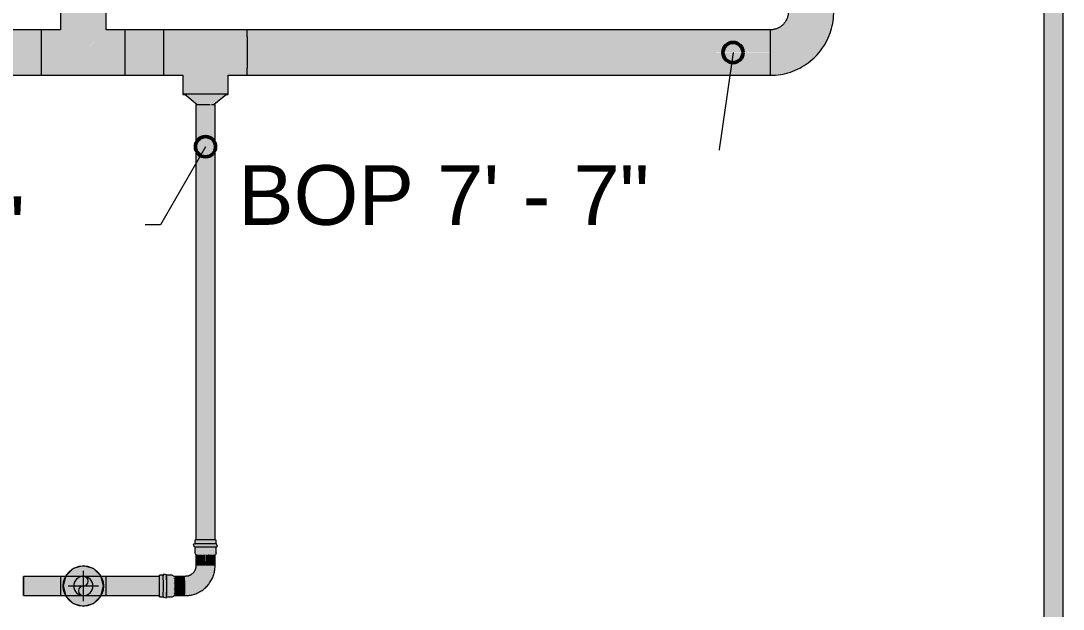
# Model space of a CAD drawing. Header units: inches. Extents: x -3385 to 41, y 7 to 1342.
# Drawn here: x -2278.2 to -2175, y 533.5 to 591.6 of the extents above; entities that cross this region are included whole.
import ezdxf

# ---------------------------------------------------------------- set-up
doc = ezdxf.new("R2010")
doc.units = ezdxf.units.IN
doc.header["$MEASUREMENT"] = 0
for name, color, linetype, lineweight in [('A-ANNO-NOTE', 131, 'Continuous', 9), ('G-ANNO-DIMS', 111, 'Continuous', 9), ('P-PIPE', 3, 'Continuous', 9), ('P-PIPE-CNTR', 3, 'Continuous', 9)]:
    doc.layers.add(name, color=color, linetype=linetype, lineweight=lineweight)
doc.styles.add('Arial', font='arial.ttf', dxfattribs={"height": 5.901198})

# ---------------------------------------------------------------- blocks, each defined once
blk = doc.blocks.new('Elbow - Welded - Generic - Standard-1105319-LOWER PARKING')
at = {"layer": 'P-PIPE'}
blk.add_hatch(color=256, dxfattribs=at).paths.add_polyline_path([(-2204.01, 586.24), (-2202.39, 586.46), (-2200.88, 587.08), (-2199.58, 588.08), (-2198.58, 589.38), (-2197.96, 590.89), (-2197.74, 592.51), (-2198.86, 592.51), (-2202.24, 592.51), (-2202.48, 591.63), (-2203.13, 590.98), (-2204.01, 590.74), (-2204, 589.62), (-2204.01, 586.28)], flags=0)
at = {"layer": 'P-PIPE', "flags": 128}
for points in [[(-2202.24, 592.51), (-2202.24, 592.44), (-2202.25, 592.37), (-2202.26, 592.3), (-2202.27, 592.23), (-2202.28, 592.16), (-2202.29, 592.09), (-2202.31, 592.02), (-2202.33, 591.95), (-2202.36, 591.89), (-2202.38, 591.82), (-2202.41, 591.76), (-2202.44, 591.69), (-2202.48, 591.63), (-2202.51, 591.57), (-2202.55, 591.51), (-2202.59, 591.45), (-2202.64, 591.4), (-2202.68, 591.34), (-2202.73, 591.29), (-2202.76, 591.26)], [(-2199.57, 588.09), (-2199.39, 588.27), (-2199.23, 588.46), (-2199.07, 588.65), (-2198.92, 588.86), (-2198.78, 589.06), (-2198.64, 589.27), (-2198.52, 589.49), (-2198.4, 589.71), (-2198.29, 589.94), (-2198.2, 590.17), (-2198.11, 590.4), (-2198.03, 590.64), (-2197.96, 590.88), (-2197.9, 591.13), (-2197.85, 591.37), (-2197.81, 591.62), (-2197.78, 591.87), (-2197.76, 592.12), (-2197.74, 592.37), (-2197.74, 592.51)], [(-2202.76, 591.26), (-2202.81, 591.21), (-2202.86, 591.17), (-2202.91, 591.12), (-2202.97, 591.08), (-2203.03, 591.04), (-2203.09, 591), (-2203.15, 590.97), (-2203.21, 590.93), (-2203.28, 590.9), (-2203.34, 590.87), (-2203.41, 590.85), (-2203.47, 590.83), (-2203.54, 590.81), (-2203.61, 590.79), (-2203.68, 590.77), (-2203.75, 590.76), (-2203.82, 590.75), (-2203.89, 590.75), (-2203.96, 590.74), (-2204.01, 590.74)], [(-2204.01, 586.24), (-2203.76, 586.25), (-2203.51, 586.26), (-2203.26, 586.29), (-2203.01, 586.32), (-2202.76, 586.37), (-2202.52, 586.42), (-2202.28, 586.49), (-2202.04, 586.56), (-2201.8, 586.64), (-2201.57, 586.74), (-2201.34, 586.84), (-2201.12, 586.95), (-2200.9, 587.07), (-2200.68, 587.2), (-2200.47, 587.34), (-2200.27, 587.48), (-2200.07, 587.64), (-2199.88, 587.8), (-2199.69, 587.97), (-2199.57, 588.09)]]:
    blk.add_lwpolyline(points, dxfattribs=at)
at = {"layer": 'P-PIPE'}
for centre, major_axis, ratio, start_param, end_param in [((-2199.99, 592.51), (-2.25, 0), 0.002095, 6.151238, 6.281102), ((-2199.99, 592.51), (2.25, 0), 0.002095, 2.618632, 2.87771), ((-2199.99, 592.51), (2.25, 0), 0.002095, 2.356534, 2.615911), ((-2199.99, 592.51), (2.25, 0), 0.002095, 2.09459, 2.354111), ((-2199.99, 592.51), (2.25, 0), 0.002095, 1.832695, 2.092312), ((-2199.99, 592.51), (2.25, 0), 0.002095, 1.57082, 1.830512), ((-2199.99, 592.51), (-2.25, 0), 0.002095, 4.450542, 4.710306), ((-2199.99, 592.51), (2.25, 0), 0.002095, 1.047073, 1.306914), ((-2199.99, 592.51), (2.25, 0), 0.002095, 0.785178, 1.045114), ((-2199.99, 592.51), (2.25, 0), 0.002095, 0.523233, 0.783315), ((-2199.99, 592.51), (2.25, 0), 0.002095, 0.261131, 0.521515), ((-2199.99, 592.51), (2.25, 0), 0.002095, 0, 0.259716), ((-2204.01, 588.49), (0, 2.25), 0.002083, 6.023481, 6.283185), ((-2204.01, 588.49), (0, 2.25), 0.002083, 5.761682, 6.022058), ((-2204.01, 588.49), (0, 2.25), 0.002083, 5.499882, 5.759954), ((-2204.01, 588.49), (0, 2.25), 0.002083, 5.238083, 5.498009), ((-2204.01, 588.49), (0, 2.25), 0.002083, 4.976284, 5.236113), ((-2204.01, 588.49), (0, 2.25), 0.002083, 4.714484, 4.974236), ((-2204.01, 588.49), (0, 2.25), 0.002083, 4.452685, 4.712365), ((-2204.01, 588.49), (0, 2.25), 0.002083, 4.190885, 4.450489), ((-2204.01, 588.49), (0, 2.25), 0.002083, 3.929086, 4.188594), ((-2204.01, 588.49), (0, 2.25), 0.002083, 3.667287, 3.926649), ((-2204.01, 588.49), (0, 2.25), 0.002083, 3.405487, 3.66455), ((-2204.01, 588.49), (0, 2.25), 0.002083, 3.143688, 3.273546)]:
    blk.add_ellipse(centre, major_axis=major_axis, ratio=ratio, start_param=start_param, end_param=end_param, dxfattribs=at)
blk = doc.blocks.new('Victaulic-VicPress316-Elbow 90-45deg Style P568_P571 - Standard-1106465-LOWER PARKING')
at = {"layer": 'P-PIPE'}
for points in [[(-2260.97, 539.59), (-2259.58, 539.59), (-2258.85, 539.59), (-2258.8, 539.63), (-2258.71, 539.73), (-2258.69, 539.75), (-2258.85, 539.92), (-2260.23, 539.92), (-2260.97, 539.92), (-2261.02, 539.88), (-2261.11, 539.78), (-2261.14, 539.75), (-2261.02, 539.64)], [(-2260.97, 539.03), (-2259.58, 539.04), (-2258.85, 539.03), (-2258.85, 539.59), (-2260.23, 539.59), (-2260.97, 539.59), (-2260.97, 539.03)], [(-2258.77, 539.84), (-2258.8, 539.88), (-2258.85, 539.92), (-2258.78, 539.85)], [(-2258.96, 538.81), (-2258.94, 538.85), (-2258.92, 538.86), (-2258.88, 538.91), (-2258.85, 539.03), (-2260.23, 539.04), (-2260.97, 539.03), (-2260.89, 538.85), (-2260.86, 538.82), (-2260.83, 538.85), (-2260.66, 538.82), (-2260.56, 538.84), (-2260.25, 538.82), (-2260.19, 538.82), (-2260.07, 538.83), (-2259.84, 538.84), (-2259.53, 538.83), (-2259.42, 538.85), (-2259.13, 538.82), (-2259.02, 538.84), (-2258.96, 538.82)], [(-2260.86, 537.76), (-2260.52, 537.76), (-2259.91, 537.76), (-2259.92, 538.84), (-2260.25, 538.82), (-2260.39, 538.85), (-2260.5, 538.84), (-2260.58, 538.84), (-2260.68, 538.82), (-2260.83, 538.85), (-2260.86, 538.81), (-2260.86, 537.76)], [(-2258.96, 537.76), (-2258.97, 538.82), (-2259.02, 538.84), (-2259.19, 538.82), (-2259.24, 538.84), (-2259.53, 538.83), (-2259.63, 538.82), (-2259.76, 538.83), (-2259.91, 538.84), (-2259.91, 537.76), (-2258.96, 537.76)], [(-2261.92, 535.75), (-2261.15, 535.9), (-2260.5, 536.34), (-2260.06, 536.99), (-2259.91, 537.76), (-2260.86, 537.76), (-2261, 537.23), (-2261.4, 536.83), (-2261.93, 536.68), (-2261.92, 535.9)], [(-2261.93, 534.79), (-2261.66, 534.85), (-2261.2, 534.91), (-2260.76, 535.04), (-2260.44, 535.23), (-2259.91, 535.61), (-2259.82, 535.68), (-2259.54, 536.1), (-2259.36, 536.34), (-2259.18, 536.65), (-2259.08, 537.03), (-2258.98, 537.76), (-2259.91, 537.76), (-2260.06, 536.99), (-2260.5, 536.34), (-2261.15, 535.9), (-2261.92, 535.75), (-2261.93, 534.81)], [(-2263.92, 534.52), (-2263.76, 534.68), (-2263.75, 536.08), (-2263.76, 536.8), (-2263.79, 536.86), (-2263.9, 536.94), (-2263.92, 536.97), (-2264.09, 536.8), (-2264.08, 535.42), (-2264.08, 534.68), (-2264.05, 534.63), (-2263.95, 534.54)], [(-2263.2, 534.68), (-2263.2, 536.08), (-2263.2, 536.8), (-2263.76, 536.8), (-2263.75, 535.42), (-2263.75, 534.68)], [(-2263.2, 534.68), (-2263.03, 534.75), (-2262.98, 534.79), (-2263.02, 534.83), (-2262.98, 535), (-2263, 535.1), (-2262.99, 535.41), (-2262.98, 535.47), (-2262.99, 535.58), (-2263, 535.82), (-2262.99, 536.12), (-2263.01, 536.23), (-2262.98, 536.52), (-2263.01, 536.64), (-2263.01, 536.71), (-2263.03, 536.73), (-2263.08, 536.77), (-2263.2, 536.8), (-2263.2, 535.42), (-2263.2, 534.71)], [(-2263, 535.75), (-2261.92, 535.75), (-2261.93, 536.69), (-2262.99, 536.68), (-2263.01, 536.63), (-2262.99, 536.47), (-2263, 536.41), (-2262.99, 536.12), (-2262.98, 536.03), (-2262.99, 535.9), (-2263, 535.76)], [(-2262.1, 534.79), (-2261.93, 534.79), (-2261.92, 535.14), (-2261.92, 535.75), (-2263, 535.74), (-2262.99, 535.41), (-2263.01, 535.26), (-2263, 535.2), (-2263, 535.07), (-2262.98, 534.97), (-2263.01, 534.82), (-2262.98, 534.79), (-2262.92, 534.79)], [(-2263.84, 534.6), (-2263.79, 534.63), (-2263.76, 534.68), (-2263.83, 534.61)], [(-2261.68, 534.84), (-2261.19, 534.91), (-2261.22, 534.91), (-2261.66, 534.85)]]:
    blk.add_hatch(color=256, dxfattribs=at).paths.add_polyline_path(points, flags=0)
h = blk.add_hatch(color=256, dxfattribs=at)
h.paths.add_polyline_path([(-2258.85, 539.92), (-2258.85, 540.29), (-2259.58, 540.3), (-2259.58, 539.92), (-2258.92, 539.92)], flags=0)
h.paths.add_polyline_path([(-2260.97, 539.92), (-2259.58, 539.92), (-2259.58, 540.3), (-2260.97, 540.29), (-2260.97, 539.92)], flags=0)
h = blk.add_hatch(color=256, dxfattribs=at)
h.paths.add_polyline_path([(-2264.46, 534.68), (-2264.09, 534.68), (-2264.08, 535.42), (-2264.46, 535.42), (-2264.46, 534.75)], flags=0)
h.paths.add_polyline_path([(-2264.08, 535.42), (-2264.09, 536.8), (-2264.46, 536.8), (-2264.46, 535.42)], flags=0)
for p, q in [((-2260.97, 540.29), (-2260.97, 539.92)), ((-2260.97, 539.59), (-2260.97, 539.03)), ((-2258.85, 539.92), (-2258.85, 540.29)), ((-2258.85, 539.03), (-2258.85, 539.59)), ((-2260.97, 539.03), (-2260.86, 538.81)), ((-2260.86, 538.88), (-2260.86, 537.76)), ((-2258.96, 537.76), (-2258.96, 538.86)), ((-2258.93, 538.84), (-2258.96, 538.81)), ((-2258.85, 539.03), (-2258.93, 538.84)), ((-2264.09, 536.8), (-2264.46, 536.8)), ((-2263.2, 536.8), (-2263.76, 536.8)), ((-2263.2, 536.8), (-2262.98, 536.69)), ((-2261.93, 536.69), (-2263.03, 536.69)), ((-2264.46, 534.68), (-2264.09, 534.68)), ((-2263.76, 534.68), (-2263.2, 534.68)), ((-2263.2, 534.68), (-2263.01, 534.77)), ((-2263.05, 534.79), (-2261.93, 534.79)), ((-2263.01, 534.77), (-2262.98, 534.79))]:
    blk.add_line(p, q, dxfattribs=at)
at = {"layer": 'P-PIPE', "flags": 128}
for points in [[(-2258.74, 539.64), (-2258.83, 539.92), (-2258.85, 539.92), (-2258.85, 539.92), (-2258.86, 539.92), (-2258.87, 539.92), (-2258.88, 539.92), (-2258.89, 539.92), (-2258.9, 539.92), (-2258.92, 539.92), (-2258.93, 539.92), (-2258.95, 539.92), (-2258.97, 539.92), (-2258.99, 539.92), (-2259.01, 539.92), (-2259.03, 539.92), (-2259.06, 539.92), (-2259.08, 539.92), (-2259.11, 539.92), (-2259.14, 539.92), (-2259.17, 539.92), (-2259.2, 539.92), (-2259.23, 539.92), (-2259.27, 539.92), (-2259.3, 539.92), (-2259.34, 539.92), (-2259.37, 539.92), (-2259.41, 539.92), (-2259.45, 539.92), (-2259.48, 539.92), (-2259.52, 539.92), (-2259.56, 539.92), (-2259.6, 539.92), (-2259.64, 539.92), (-2259.69, 539.92), (-2259.73, 539.92), (-2259.77, 539.92), (-2259.81, 539.92), (-2259.85, 539.92), (-2259.9, 539.92), (-2259.94, 539.92), (-2259.98, 539.92), (-2260.02, 539.92), (-2260.06, 539.92), (-2260.11, 539.92), (-2260.15, 539.92), (-2260.19, 539.92), (-2260.23, 539.92), (-2260.27, 539.92), (-2260.31, 539.92), (-2260.35, 539.92), (-2260.39, 539.92), (-2260.42, 539.92), (-2260.46, 539.92), (-2260.5, 539.92), (-2260.53, 539.92), (-2260.57, 539.92), (-2260.6, 539.92), (-2260.63, 539.92), (-2260.66, 539.92), (-2260.69, 539.92), (-2260.72, 539.92), (-2260.75, 539.92), (-2260.77, 539.92), (-2260.8, 539.92), (-2260.82, 539.92), (-2260.84, 539.92), (-2260.86, 539.92), (-2260.88, 539.92), (-2260.89, 539.92), (-2260.91, 539.92), (-2260.92, 539.92), (-2260.94, 539.92), (-2260.95, 539.92), (-2260.96, 539.92), (-2260.96, 539.92), (-2260.97, 539.92), (-2260.98, 539.92), (-2261, 539.92), (-2261.09, 539.87)], [(-2260.93, 539.59), (-2260.94, 539.59), (-2260.95, 539.59), (-2260.96, 539.59), (-2260.97, 539.59), (-2260.97, 539.59), (-2260.98, 539.59), (-2261.01, 539.59), (-2261.09, 539.87)], [(-2258.74, 539.64), (-2258.84, 539.59), (-2258.85, 539.59), (-2258.86, 539.59), (-2258.86, 539.59), (-2258.87, 539.59), (-2258.88, 539.59), (-2258.89, 539.59)], [(-2260.86, 537.76), (-2260.86, 537.72), (-2260.86, 537.67), (-2260.87, 537.63), (-2260.88, 537.59), (-2260.88, 537.55), (-2260.89, 537.51), (-2260.9, 537.46), (-2260.92, 537.42), (-2260.93, 537.38), (-2260.95, 537.34), (-2260.96, 537.3), (-2260.98, 537.27), (-2261, 537.23), (-2261.02, 537.19), (-2261.05, 537.16), (-2261.07, 537.12), (-2261.1, 537.09), (-2261.13, 537.06), (-2261.15, 537.02), (-2261.17, 537.01)], [(-2259.82, 535.68), (-2259.73, 535.76), (-2259.66, 535.85), (-2259.58, 535.94), (-2259.51, 536.04), (-2259.44, 536.14), (-2259.38, 536.24), (-2259.32, 536.34), (-2259.27, 536.45), (-2259.22, 536.55), (-2259.17, 536.66), (-2259.13, 536.77), (-2259.09, 536.89), (-2259.06, 537), (-2259.03, 537.12), (-2259.01, 537.23), (-2258.99, 537.35), (-2258.98, 537.47), (-2258.97, 537.59), (-2258.96, 537.7), (-2258.96, 537.76)], [(-2264.04, 536.92), (-2264.09, 536.82), (-2264.09, 536.81), (-2264.09, 536.8), (-2264.09, 536.79), (-2264.09, 536.78), (-2264.09, 536.77), (-2264.09, 536.76)], [(-2263.8, 534.57), (-2263.76, 534.67), (-2263.76, 534.68), (-2263.76, 534.69), (-2263.76, 534.69), (-2263.76, 534.7), (-2263.76, 534.71), (-2263.76, 534.72), (-2263.76, 534.74), (-2263.76, 534.75), (-2263.76, 534.77), (-2263.76, 534.79), (-2263.75, 534.8), (-2263.75, 534.83), (-2263.75, 534.85), (-2263.75, 534.87), (-2263.75, 534.9), (-2263.75, 534.92), (-2263.75, 534.95), (-2263.75, 534.98), (-2263.75, 535.01), (-2263.75, 535.04), (-2263.75, 535.07), (-2263.75, 535.1), (-2263.75, 535.14), (-2263.75, 535.17), (-2263.75, 535.21), (-2263.75, 535.25), (-2263.75, 535.29), (-2263.75, 535.32), (-2263.75, 535.36), (-2263.75, 535.4), (-2263.75, 535.44), (-2263.75, 535.48), (-2263.75, 535.53), (-2263.75, 535.57), (-2263.75, 535.61), (-2263.75, 535.65), (-2263.75, 535.69), (-2263.75, 535.74), (-2263.75, 535.78), (-2263.75, 535.82), (-2263.75, 535.86), (-2263.75, 535.91), (-2263.75, 535.95), (-2263.75, 535.99), (-2263.75, 536.03), (-2263.75, 536.07), (-2263.75, 536.11), (-2263.75, 536.15), (-2263.75, 536.19), (-2263.75, 536.23), (-2263.75, 536.26), (-2263.75, 536.3), (-2263.75, 536.34), (-2263.75, 536.37), (-2263.75, 536.4), (-2263.75, 536.44), (-2263.75, 536.47), (-2263.75, 536.5), (-2263.75, 536.53), (-2263.75, 536.56), (-2263.75, 536.58), (-2263.75, 536.61), (-2263.75, 536.63), (-2263.75, 536.65), (-2263.75, 536.68), (-2263.76, 536.69), (-2263.76, 536.71), (-2263.76, 536.73), (-2263.76, 536.74), (-2263.76, 536.76), (-2263.76, 536.77), (-2263.76, 536.78), (-2263.76, 536.79), (-2263.76, 536.8), (-2263.76, 536.8), (-2263.76, 536.81), (-2263.76, 536.84), (-2264.04, 536.92)], [(-2261.17, 537.01), (-2261.2, 536.98), (-2261.23, 536.95), (-2261.26, 536.93), (-2261.3, 536.9), (-2261.33, 536.87), (-2261.37, 536.85), (-2261.4, 536.83), (-2261.44, 536.81), (-2261.48, 536.79), (-2261.52, 536.77), (-2261.56, 536.76), (-2261.6, 536.74), (-2261.64, 536.73), (-2261.68, 536.72), (-2261.72, 536.71), (-2261.76, 536.71), (-2261.81, 536.7), (-2261.85, 536.7), (-2261.89, 536.69), (-2261.93, 536.69)], [(-2261.93, 534.79), (-2261.81, 534.8), (-2261.69, 534.8), (-2261.57, 534.81), (-2261.45, 534.83), (-2261.34, 534.85), (-2261.22, 534.88), (-2261.11, 534.91), (-2260.99, 534.94), (-2260.88, 534.98), (-2260.77, 535.03), (-2260.66, 535.08), (-2260.56, 535.13), (-2260.45, 535.19), (-2260.35, 535.25), (-2260.25, 535.31), (-2260.16, 535.38), (-2260.06, 535.45), (-2259.97, 535.53), (-2259.88, 535.61), (-2259.82, 535.68)], [(-2264.09, 534.73), (-2264.09, 534.72), (-2264.09, 534.71), (-2264.09, 534.7), (-2264.09, 534.69), (-2264.09, 534.68), (-2264.09, 534.67), (-2264.08, 534.65), (-2263.8, 534.57)]]:
    blk.add_lwpolyline(points, dxfattribs=at)
at = {"layer": 'P-PIPE'}
for centre, major_axis, ratio, start_param, end_param in [((-2259.91, 540.29), (1.06, 0), 0.004167, 0, 3.137484), ((-2259.91, 539.92), (1.06, 0), 0.004167, 0, 3.137484), ((-2259.91, 539.59), (1.06, 0), 0.004167, 0, 3.137484), ((-2259.91, 538.81), (0.95, 0), 0.004167, 2.482316, 2.509165), ((-2259.91, 538.81), (0.95, 0), 0.004167, 1.880847, 1.90158), ((-2259.91, 538.81), (0.95, 0), 0.004167, 1.231795, 1.252528), ((-2259.91, 538.81), (0.95, 0), 0.004167, 0.62421, 0.651059), ((-2264.46, 535.74), (0, 1.06), 0.004109, 3.145759, 6.283185), ((-2264.46, 535.74), (0, 1.06), 0.004109, 0.004167, 0.338476), ((-2264.09, 535.74), (0, 1.06), 0.004109, 3.145759, 6.283185), ((-2263.76, 535.74), (0, 1.06), 0.004109, 3.145759, 6.283185), ((-2262.98, 535.74), (0, 0.95), 0.004109, 5.632184, 5.659033), ((-2262.98, 535.74), (0, 0.95), 0.004109, 5.030715, 5.051448), ((-2262.98, 535.74), (0, 0.95), 0.004109, 4.381663, 4.402396), ((-2264.46, 535.74), (0, 1.06), 0.004109, 2.800859, 2.899607), ((-2262.98, 535.74), (0, 0.95), 0.004109, 3.774078, 3.800927)]:
    blk.add_ellipse(centre, major_axis=major_axis, ratio=ratio, start_param=start_param, end_param=end_param, dxfattribs=at)

msp = doc.modelspace()

# ---------------------------------------------------------------- hatches: boundary and pattern name
at = {"layer": 'A-ANNO-NOTE'}
h = msp.add_hatch(color=256, dxfattribs=at)
edge = h.paths.add_edge_path(flags=0)
edge.add_arc((-2272, 535.743), 2, 0, 360)
msp.add_hatch(color=256, dxfattribs=at).paths.add_polyline_path([(-2272, 533.743), (-2271, 534.011), (-2270.268, 534.743), (-2270, 535.743), (-2270.268, 536.743), (-2271, 537.475), (-2272, 537.743), (-2273, 537.475), (-2273.732, 536.743), (-2274, 535.743), (-2273.732, 534.743), (-2273, 534.011)], flags=0)
at = {"layer": 'P-PIPE'}
for points in [[(-2176.949, 493.988), (-2176.471, 493.991), (-2175.999, 493.996), (-2175.999, 629.94), (-2176.949, 629.936), (-2176.949, 493.989)], [(-2175.049, 493.988), (-2175.049, 629.936), (-2175.524, 629.94), (-2175.999, 629.94), (-2175.999, 493.992), (-2175.08, 493.989)], [(-2271.995, 588.484), (-2269.75, 590.743), (-2269.75, 592.627), (-2270.295, 592.621), (-2273.121, 592.619), (-2274.25, 592.627), (-2274.25, 590.743), (-2273.178, 589.667), (-2272.298, 588.787)], [(-2362.973, 588.493), (-2276.129, 588.493), (-2276.135, 590.743), (-2362.977, 590.743), (-2362.973, 589.618), (-2362.973, 589.076)], [(-2262.162, 586.243), (-2261.033, 587.376), (-2259.908, 588.503), (-2257.662, 586.243), (-2255.778, 586.243), (-2255.774, 587.376), (-2255.778, 590.743), (-2264.046, 590.743), (-2264.042, 589.626), (-2264.045, 586.243)], [(-2255.774, 588.493), (-2204.004, 588.498), (-2204.009, 590.743), (-2255.778, 590.743), (-2255.774, 589.618), (-2255.774, 589.076)], [(-2279.576, 586.243), (-2276.134, 586.243), (-2276.13, 587.368), (-2276.129, 588.493), (-2362.973, 588.493), (-2362.976, 586.243), (-2314.526, 586.243)], [(-2267.866, 586.243), (-2264.046, 586.245), (-2264.042, 587.38), (-2264.042, 588.493), (-2267.861, 588.493), (-2267.865, 586.281)], [(-2257.662, 584.359), (-2257.662, 586.243), (-2257.99, 586.579), (-2259.908, 588.503), (-2262.162, 586.243), (-2262.162, 584.36), (-2261.5, 584.366), (-2257.961, 584.364), (-2257.702, 584.361)], [(-2255.777, 586.243), (-2204.009, 586.244), (-2204.005, 587.368), (-2204.004, 588.493), (-2255.774, 588.493), (-2255.777, 586.243)], [(-2261.971, 584.357), (-2261.975, 584.36), (-2260.781, 584.367), (-2257.85, 584.359), (-2257.85, 584.357), (-2258.06, 584.365), (-2261.033, 584.368), (-2261.975, 584.357)], [(-2260.727, 583.33), (-2259.09, 583.337), (-2257.85, 584.359), (-2259.036, 584.367), (-2261.975, 584.36), (-2260.728, 583.331)], [(-2260.862, 540.295), (-2259.912, 540.297), (-2259.912, 583.332), (-2260.862, 583.328), (-2260.862, 540.295)], [(-2258.962, 540.295), (-2258.962, 583.328), (-2259.437, 583.332), (-2259.912, 583.332), (-2259.904, 540.297), (-2258.989, 540.295)], [(-2274.24, 535.743), (-2274.244, 536.693), (-2277.912, 536.693), (-2277.909, 536.218), (-2277.908, 535.743)], [(-2272, 534.793), (-2271.754, 534.825), (-2271.525, 534.92), (-2271.328, 535.071), (-2271.177, 535.268), (-2271.082, 535.497), (-2271.05, 535.743), (-2271.082, 535.989), (-2271.177, 536.218), (-2271.328, 536.415), (-2271.525, 536.566), (-2271.754, 536.66), (-2272, 536.693), (-2272.246, 536.66), (-2272.475, 536.566), (-2272.672, 536.415), (-2272.823, 536.218), (-2272.918, 535.989), (-2272.95, 535.743), (-2272.918, 535.497), (-2272.796, 535.232), (-2272.672, 535.071), (-2272.475, 534.92), (-2272.246, 534.825)], [(-2277.912, 534.793), (-2274.244, 534.793), (-2274.24, 535.27), (-2274.24, 535.743), (-2277.908, 535.743), (-2277.912, 534.81)], [(-2269.755, 534.793), (-2264.46, 534.8), (-2264.457, 535.743), (-2269.752, 535.743), (-2269.755, 534.81)]]:
    msp.add_hatch(color=256, dxfattribs=at).paths.add_polyline_path(points, flags=0)
h = msp.add_hatch(color=256, dxfattribs=at)
h.paths.add_polyline_path([(-2276.132, 586.243), (-2267.866, 586.245), (-2267.862, 587.36), (-2267.866, 590.743), (-2269.75, 590.743), (-2270.078, 590.408), (-2271.995, 588.484), (-2274.25, 590.743), (-2276.134, 590.743), (-2276.13, 589.61), (-2276.134, 586.243)], flags=0)
h.paths.add_polyline_path([(-2276.13, 590.704), (-2276.13, 590.704), (-2274.25, 590.704)], flags=0)
h = msp.add_hatch(color=256, dxfattribs=at)
h.paths.add_polyline_path([(-2264.044, 590.442), (-2264.046, 590.743), (-2267.866, 590.743), (-2267.864, 590.442)], flags=0)
h.paths.add_polyline_path([(-2267.861, 588.493), (-2264.041, 588.493), (-2264.044, 590.442), (-2267.864, 590.437), (-2267.861, 588.493)], flags=0)
h = msp.add_hatch(color=256, dxfattribs=at)
h.paths.add_polyline_path([(-2272.95, 535.743), (-2272.916, 535.997), (-2272.822, 536.22), (-2272.672, 536.416), (-2272.433, 536.584), (-2272.361, 536.623), (-2272.182, 536.676), (-2272.01, 536.694), (-2274.244, 536.694), (-2274.24, 536.218), (-2274.24, 535.743), (-2273.019, 535.743)], flags=0)
h.paths.add_polyline_path([(-2270.838, 535.743), (-2269.752, 535.743), (-2269.755, 536.694), (-2271.986, 536.693), (-2271.75, 536.66), (-2271.466, 536.53), (-2271.309, 536.397), (-2271.17, 536.204), (-2271.081, 535.989), (-2271.049, 535.743)], flags=0)
h = msp.add_hatch(color=256, dxfattribs=at)
h.paths.add_polyline_path([(-2272, 534.793), (-2271.752, 534.825), (-2271.523, 534.921), (-2271.326, 535.073), (-2271.175, 535.271), (-2271.081, 535.5), (-2271.05, 535.753), (-2271.082, 535.992), (-2271.179, 536.223), (-2271.33, 536.418), (-2271.529, 536.569), (-2271.757, 536.662), (-2272.009, 536.693), (-2272.249, 536.66), (-2272.478, 536.564), (-2272.673, 536.414), (-2272.824, 536.216), (-2272.918, 535.987), (-2272.95, 535.741), (-2272.918, 535.496), (-2272.796, 535.232), (-2272.672, 535.071), (-2272.475, 534.92), (-2272.245, 534.825), (-2272, 534.793)], flags=0)
h.paths.add_polyline_path([(-2272, 534.793), (-2272.246, 534.825), (-2272.475, 534.92), (-2272.672, 535.071), (-2272.823, 535.269), (-2272.918, 535.497), (-2272.95, 535.743), (-2272.918, 535.989), (-2272.819, 536.222), (-2272.672, 536.415), (-2272.467, 536.569), (-2272.246, 536.66), (-2271.99, 536.691), (-2271.754, 536.66), (-2271.516, 536.559), (-2271.328, 536.415), (-2271.173, 536.208), (-2271.082, 535.989), (-2271.051, 535.734), (-2271.082, 535.497), (-2271.204, 535.232), (-2271.332, 535.068), (-2271.525, 534.92), (-2271.756, 534.825)], flags=0)
h = msp.add_hatch(color=256, dxfattribs=at)
h.paths.add_polyline_path([(-2269.752, 536.218), (-2269.752, 536.218), (-2265.576, 536.075)], flags=0)
h.paths.add_polyline_path([(-2264.457, 535.743), (-2264.46, 536.693), (-2269.755, 536.693), (-2269.752, 536.218), (-2269.752, 535.743)], flags=0)
h = msp.add_hatch(color=256, dxfattribs=at)
h.paths.add_polyline_path([(-2272, 534.793), (-2272.246, 534.825), (-2272.532, 534.956), (-2272.689, 535.089), (-2272.837, 535.301), (-2272.918, 535.497), (-2272.95, 535.743), (-2274.24, 535.743), (-2274.244, 534.793), (-2272, 534.793)], flags=0)
h.paths.add_polyline_path([(-2269.755, 534.793), (-2269.752, 535.268), (-2269.752, 535.743), (-2271.05, 535.734), (-2271.083, 535.49), (-2271.203, 535.232), (-2271.328, 535.07), (-2271.566, 534.903), (-2271.638, 534.864), (-2271.817, 534.81), (-2271.998, 534.793), (-2271.525, 534.793)], flags=0)

# ---------------------------------------------------------------- linework, layer by layer
at = {"layer": 'A-ANNO-NOTE'}
for p, q in [((-2273, 537.475), (-2273.732, 536.743)), ((-2272, 537.743), (-2273, 537.475)), ((-2271, 537.475), (-2272, 537.743)), ((-2270.268, 536.743), (-2271, 537.475)), ((-2273.732, 536.743), (-2274, 535.743)), ((-2270, 535.743), (-2270.268, 536.743)), ((-2274, 535.743), (-2273.732, 534.743)), ((-2270.268, 534.743), (-2270, 535.743)), ((-2273.732, 534.743), (-2273, 534.011)), ((-2271, 534.011), (-2270.268, 534.743)), ((-2273, 534.011), (-2272, 533.743)), ((-2272, 533.743), (-2271, 534.011))]:
    msp.add_line(p, q, dxfattribs=at)
msp.add_circle((-2272, 535.743), 2, dxfattribs=at)
at = {"layer": 'G-ANNO-DIMS'}
for p, q in [((-2207.717, 588.493), (-2209.704, 574.551)), ((-2259.912, 579.181), (-2264.366, 571.466)), ((-2209.704, 574.551), (-2214.814, 574.551)), ((-2264.366, 571.466), (-2276.68, 571.466))]:
    msp.add_line(p, q, dxfattribs=at)
at = {"layer": 'G-ANNO-DIMS', "lineweight": 50}
for centre in [(-2207.717, 588.493), (-2259.912, 579.181)]:
    msp.add_circle(centre, 1, dxfattribs=at)
at = {"layer": 'P-PIPE'}
for p, q in [((-2176.949, 629.936), (-2176.949, 493.988)), ((-2175.049, 493.988), (-2175.049, 629.936)), ((-2274.25, 592.627), (-2274.25, 590.743)), ((-2269.75, 590.743), (-2269.75, 592.627)), ((-2276.134, 590.743), (-2362.977, 590.743)), ((-2274.25, 590.743), (-2276.134, 590.743)), ((-2267.866, 590.743), (-2269.75, 590.743)), ((-2264.046, 590.743), (-2267.866, 590.743)), ((-2255.778, 590.743), (-2264.046, 590.743)), ((-2204.009, 590.743), (-2255.778, 590.743)), ((-2362.977, 586.243), (-2276.134, 586.243)), ((-2276.134, 586.243), (-2267.866, 586.243)), ((-2267.866, 586.243), (-2264.046, 586.243)), ((-2264.046, 586.243), (-2262.162, 586.243)), ((-2262.162, 586.243), (-2262.162, 584.359)), ((-2257.662, 586.243), (-2255.778, 586.243)), ((-2257.662, 584.359), (-2257.662, 586.243)), ((-2255.778, 586.243), (-2204.009, 586.243)), ((-2260.725, 583.328), (-2261.975, 584.359)), ((-2257.85, 584.359), (-2259.1, 583.328)), ((-2260.862, 583.328), (-2260.862, 540.295)), ((-2258.962, 540.295), (-2258.962, 583.328)), ((-2274.244, 536.693), (-2277.912, 536.693)), ((-2269.755, 536.694), (-2274.244, 536.694)), ((-2264.46, 536.693), (-2269.755, 536.693)), ((-2277.912, 534.793), (-2274.244, 534.793)), ((-2274.244, 534.793), (-2269.755, 534.793)), ((-2269.755, 534.793), (-2264.46, 534.793))]:
    msp.add_line(p, q, dxfattribs=at)
for centre, radius, start, end in [((-2272, 535.743), 0.95, 0, 180), ((-2272, 536.218), 0.475, 270, 90), ((-2272, 535.743), 0.95, 180, 0), ((-2272, 535.268), 0.475, 90, 270)]:
    msp.add_arc(centre, radius, start, end, dxfattribs=at)
for centre, major_axis, ratio, start_param, end_param in [((-2276.134, 588.493), (0, 2.25), 0.0020833, 6.15011, 6.2788589), ((-2276.134, 588.493), (0, 2.25), 0.0020833, 6.0213859, 6.1501348), ((-2276.134, 588.493), (0, 2.25), 0.0020833, 5.8883106, 6.0170595), ((-2276.134, 588.493), (0, 2.25), 0.0020833, 5.7595865, 5.8883354), ((-2276.134, 588.493), (0, 2.25), 0.0020833, 5.593122, 5.7552601), ((-2276.134, 588.493), (0, 2.25), 0.0020833, 5.4977871, 5.5929588), ((-2276.134, 588.493), (0, 2.25), 0.0020833, 5.2359878, 5.4939116), ((-2276.134, 588.493), (0, 2.25), 0.0020833, 5.2363878, 5.4934607), ((-2267.866, 588.493), (0, 2.25), 0.0020833, 6.15011, 6.2788589), ((-2267.866, 588.493), (0, 2.25), 0.0020833, 6.0213859, 6.1501348), ((-2267.866, 588.493), (0, 2.25), 0.0020833, 5.8883106, 6.0170595), ((-2267.866, 588.493), (0, 2.25), 0.0020833, 5.7595865, 5.8883354), ((-2267.866, 588.493), (0, 2.25), 0.0020833, 5.593122, 5.7552601), ((-2267.866, 588.493), (0, 2.25), 0.0020833, 5.4977871, 5.5929588), ((-2267.866, 588.493), (0, 2.25), 0.0020833, 5.2359878, 5.4939116), ((-2267.866, 588.493), (0, 2.25), 0.0020833, 5.2363878, 5.4934607), ((-2264.046, 588.493), (0, 2.25), 0.0020833, 6.0255526, 6.2831853), ((-2264.046, 588.493), (0, 2.25), 0.0020833, 6.154357, 6.2831853), ((-2264.046, 588.493), (0, 2.25), 0.0020833, 5.8925576, 6.0213859), ((-2264.046, 588.493), (0, 2.25), 0.0020833, 5.7637532, 5.8925815), ((-2264.046, 588.493), (0, 2.25), 0.0020833, 5.5929588, 5.7595865), ((-2264.046, 588.493), (0, 2.25), 0.0020833, 5.5019538, 5.5927759), ((-2264.046, 588.493), (0, 2.25), 0.0020833, 5.2401544, 5.4982253), ((-2264.046, 588.493), (0, 2.25), 0.0020833, 5.2405436, 5.4977871), ((-2255.778, 588.493), (0, 2.25), 0.0020833, 6.0255526, 6.2831853), ((-2255.778, 588.493), (0, 2.25), 0.0020833, 6.154357, 6.2831853), ((-2255.778, 588.493), (0, 2.25), 0.0020833, 5.8925576, 6.0213859), ((-2255.778, 588.493), (0, 2.25), 0.0020833, 5.7637532, 5.8925815), ((-2255.778, 588.493), (0, 2.25), 0.0020833, 5.5929588, 5.7595865), ((-2255.778, 588.493), (0, 2.25), 0.0020833, 5.5019538, 5.5927759), ((-2255.778, 588.493), (0, 2.25), 0.0020833, 5.2401544, 5.4982253), ((-2255.778, 588.493), (0, 2.25), 0.0020833, 5.2405436, 5.4977871), ((-2204.009, 588.493), (0, 2.25), 0.0020833, 6.1533272, 6.2831853), ((-2204.009, 588.493), (0, 2.25), 0.0020833, 5.7623269, 6.0213859), ((-2204.009, 588.493), (0, 2.25), 0.0020833, 5.5002252, 5.7595865), ((-2204.009, 588.493), (0, 2.25), 0.0020833, 5.23828, 5.4977871), ((-2276.134, 588.493), (0, 2.25), 0.0020833, 4.9741884, 5.2319156), ((-2276.134, 588.493), (0, 2.25), 0.0020833, 4.9743927, 5.2316613), ((-2276.134, 588.493), (0, 2.25), 0.0020833, 4.712389, 4.9699588), ((-2276.134, 588.493), (0, 2.25), 0.0020833, 4.7124363, 4.9698619), ((-2267.866, 588.493), (0, 2.25), 0.0020833, 4.9743927, 5.2316613), ((-2267.866, 588.493), (0, 2.25), 0.0020833, 4.9741884, 5.2319156), ((-2267.866, 588.493), (0, 2.25), 0.0020833, 4.7124363, 4.9698619), ((-2267.866, 588.493), (0, 2.25), 0.0020833, 4.712389, 4.9699588), ((-2264.046, 588.493), (0, 2.25), 0.0020833, 4.978355, 5.2362354), ((-2264.046, 588.493), (0, 2.25), 0.0020833, 4.9785546, 5.2359878), ((-2264.046, 588.493), (0, 2.25), 0.0020833, 4.7165556, 4.974284), ((-2264.046, 588.493), (0, 2.25), 0.0020833, 4.7166036, 4.9741884), ((-2255.778, 588.493), (0, 2.25), 0.0020833, 4.978355, 5.2362354), ((-2255.778, 588.493), (0, 2.25), 0.0020833, 4.9785546, 5.2359878), ((-2255.778, 588.493), (0, 2.25), 0.0020833, 4.7165556, 4.974284), ((-2255.778, 588.493), (0, 2.25), 0.0020833, 4.7166036, 4.9741884), ((-2204.009, 588.493), (0, 2.25), 0.0020833, 4.9763846, 5.2359878), ((-2204.009, 588.493), (0, 2.25), 0.0020833, 4.7145083, 4.9741884), ((-2276.134, 588.493), (0, 2.25), 0.0020833, 4.1885331, 4.4462631), ((-2276.134, 588.493), (0, 2.25), 0.0020833, 4.1887902, 4.4460559), ((-2276.134, 588.493), (0, 2.25), 0.0020833, 4.4504903, 4.7080625), ((-2276.134, 588.493), (0, 2.25), 0.0020833, 4.4505896, 4.7080127), ((-2267.866, 588.493), (0, 2.25), 0.0020833, 4.1885331, 4.4462631), ((-2267.866, 588.493), (0, 2.25), 0.0020833, 4.1887902, 4.4460559), ((-2267.866, 588.493), (0, 2.25), 0.0020833, 4.4504903, 4.7080625), ((-2267.866, 588.493), (0, 2.25), 0.0020833, 4.4505896, 4.7080127), ((-2264.046, 588.493), (0, 2.25), 0.0020833, 4.4547562, 4.7123433), ((-2264.046, 588.493), (0, 2.25), 0.0020833, 4.4546629, 4.712389), ((-2264.046, 588.493), (0, 2.25), 0.0020833, 4.1929568, 4.4503926), ((-2264.046, 588.493), (0, 2.25), 0.0020833, 4.1927118, 4.4505896), ((-2255.778, 588.493), (0, 2.25), 0.0020833, 4.4547562, 4.7123433), ((-2255.778, 588.493), (0, 2.25), 0.0020833, 4.4546629, 4.712389), ((-2255.778, 588.493), (0, 2.25), 0.0020833, 4.1929568, 4.4503926), ((-2255.778, 588.493), (0, 2.25), 0.0020833, 4.1927118, 4.4505896), ((-2204.009, 588.493), (0, 2.25), 0.0020833, 4.190761, 4.4505896), ((-2204.009, 588.493), (0, 2.25), 0.0020833, 4.4526373, 4.712389), ((-2276.134, 588.493), (0, 2.25), 0.0020833, 3.7939155, 3.9226644), ((-2276.134, 588.493), (0, 2.25), 0.0020833, 3.926536, 4.1844638), ((-2276.134, 588.493), (0, 2.25), 0.0020833, 3.9269908, 4.1840599), ((-2267.866, 588.493), (0, 2.25), 0.0020833, 3.926536, 4.1844638), ((-2267.866, 588.493), (0, 2.25), 0.0020833, 3.9269908, 4.1840599), ((-2267.866, 588.493), (0, 2.25), 0.0020833, 3.7939155, 3.9226644), ((-2264.046, 588.493), (0, 2.25), 0.0020833, 3.9311575, 4.1884046), ((-2264.046, 588.493), (0, 2.25), 0.0020833, 3.9307229, 4.1887902), ((-2264.046, 588.493), (0, 2.25), 0.0020833, 3.8007667, 3.9269908), ((-2255.778, 588.493), (0, 2.25), 0.0020833, 3.8007667, 3.9269908), ((-2255.778, 588.493), (0, 2.25), 0.0020833, 3.9311575, 4.1884046), ((-2255.778, 588.493), (0, 2.25), 0.0020833, 3.9307229, 4.1887902), ((-2204.009, 588.493), (0, 2.25), 0.0020833, 3.6669203, 3.9269908), ((-2204.009, 588.493), (0, 2.25), 0.0020833, 3.9288655, 4.1887902), ((-2276.134, 588.493), (0, 2.25), 0.0020833, 3.1415927, 3.3990656), ((-2276.134, 588.493), (0, 2.25), 0.0020833, 3.1415927, 3.2703415), ((-2276.134, 588.493), (0, 2.25), 0.0020833, 3.5321161, 3.660865), ((-2276.134, 588.493), (0, 2.25), 0.0020833, 3.403392, 3.5321409), ((-2276.134, 588.493), (0, 2.25), 0.0020833, 3.6651914, 3.7939403), ((-2267.866, 588.493), (0, 2.25), 0.0020833, 3.1415927, 3.3990656), ((-2267.866, 588.493), (0, 2.25), 0.0020833, 3.1415927, 3.2703415), ((-2267.866, 588.493), (0, 2.25), 0.0020833, 3.403392, 3.5321409), ((-2267.866, 588.493), (0, 2.25), 0.0020833, 3.6651914, 3.7939403), ((-2267.866, 588.493), (0, 2.25), 0.0020833, 3.5321161, 3.660865), ((-2264.046, 588.493), (0, 2.25), 0.0020833, 3.1457593, 3.2745876), ((-2264.046, 588.493), (0, 2.25), 0.0020833, 3.4075587, 3.536387), ((-2264.046, 588.493), (0, 2.25), 0.0020833, 3.2745638, 3.403392), ((-2264.046, 588.493), (0, 2.25), 0.0020833, 3.6693581, 3.7981863), ((-2264.046, 588.493), (0, 2.25), 0.0020833, 3.5363631, 3.6651914), ((-2255.778, 588.493), (0, 2.25), 0.0020833, 3.2745638, 3.403392), ((-2255.778, 588.493), (0, 2.25), 0.0020833, 3.1457593, 3.2745876), ((-2255.778, 588.493), (0, 2.25), 0.0020833, 3.5363631, 3.6651914), ((-2255.778, 588.493), (0, 2.25), 0.0020833, 3.4075587, 3.536387), ((-2255.778, 588.493), (0, 2.25), 0.0020833, 3.6693581, 3.7981863), ((-2204.009, 588.493), (0, 2.25), 0.0020833, 3.4048187, 3.6651914), ((-2204.009, 588.493), (0, 2.25), 0.0020833, 3.2735339, 3.403392), ((-2259.912, 584.359), (2.25, 0), 0.0041666, 0, 3.1395093), ((-2259.912, 584.359), (2.25, 0), 0.0041666, 3.1415927, 3.5375831), ((-2259.912, 584.359), (2.25, 0), 0.0041666, 5.8872554, 6.281102), ((-2259.912, 583.328), (0.95, 0), 0.0041666, 1.5707963, 3.1415927), ((-2259.912, 583.328), (0.95, 0), 0.0041666, 1.0471976, 1.5707963), ((-2259.912, 583.328), (0.95, 0), 0.0041666, 0, 0.9131786), ((-2277.912, 535.743), (0, 0.95), 0.0041087, 0, 1.5707963), ((-2277.912, 535.743), (0, 0.95), 0.0041087, 4.712389, 6.2831853), ((-2274.244, 535.743), (0, 0.951), 0.0041087, 5.7595865, 6.2831853), ((-2274.244, 535.743), (0, 0.95), 0.0041087, 5.4987526, 5.7595865), ((-2274.244, 535.743), (0, 0.951), 0.0041087, 4.712389, 5.758405), ((-2274.244, 535.743), (0, 0.95), 0.0041087, 5.2365116, 5.4977871), ((-2269.755, 535.743), (0, 0.951), 0.0041087, 4.712389, 6.2831853), ((-2269.755, 535.743), (0, 0.95), 0.0041087, 5.4987526, 5.7595865), ((-2269.755, 535.743), (0, 0.95), 0.0041087, 5.2365116, 5.4977871), ((-2277.912, 535.743), (0, 0.95), 0.0041087, 1.5707963, 3.1415927), ((-2277.912, 535.743), (0, 0.95), 0.0041087, 3.1415927, 4.712389), ((-2274.244, 535.743), (0, 0.95), 0.0041087, 4.9744212, 5.2359878), ((-2274.244, 535.743), (0, 0.95), 0.0041087, 4.712389, 4.9741884), ((-2274.244, 535.743), (0, 0.95), 0.0041087, 4.4505896, 4.712389), ((-2274.244, 535.743), (0, 0.951), 0.0041087, 4.4508064, 4.712389), ((-2274.244, 535.743), (0, 0.95), 0.0041087, 4.1887902, 4.4503567), ((-2274.244, 535.743), (0, 0.951), 0.0041087, 4.1892397, 4.4505896), ((-2269.755, 535.743), (0, 0.951), 0.0041087, 3.1415927, 4.712389), ((-2269.755, 535.743), (0, 0.95), 0.0041087, 4.9744212, 5.2359878), ((-2269.755, 535.743), (0, 0.95), 0.0041087, 4.712389, 4.9741884), ((-2269.755, 535.743), (0, 0.95), 0.0041087, 4.4505896, 4.712389), ((-2269.755, 535.743), (0, 0.95), 0.0041087, 4.1887902, 4.4503567), ((-2274.244, 535.743), (0, 0.951), 0.0041087, 3.1415927, 3.403392), ((-2274.244, 535.743), (0, 0.951), 0.0041087, 3.4054884, 3.6651914), ((-2274.244, 535.743), (0, 0.95), 0.0041087, 3.6651914, 3.9260253), ((-2274.244, 535.743), (0, 0.951), 0.0041087, 3.6663729, 3.9269908), ((-2274.244, 535.743), (0, 0.95), 0.0041087, 3.9269908, 4.1882663), ((-2274.244, 535.743), (0, 0.951), 0.0041087, 3.9277311, 4.1887902), ((-2269.755, 535.743), (0, 0.95), 0.0041087, 3.9269908, 4.1882663), ((-2269.755, 535.743), (0, 0.95), 0.0041087, 3.6651914, 3.9260253)]:
    msp.add_ellipse(centre, major_axis=major_axis, ratio=ratio, start_param=start_param, end_param=end_param, dxfattribs=at)
at = {"layer": 'P-PIPE-CNTR'}
for p, q in [((-2272, 534.243), (-2272, 537.243)), ((-2273.5, 535.743), (-2270.5, 535.743))]:
    msp.add_line(p, q, dxfattribs=at)

# ---------------------------------------------------------------- block references
at = {"layer": 'P-PIPE'}
for name in ['Elbow - Welded - Generic - Standard-1105319-LOWER PARKING', 'Victaulic-VicPress316-Elbow 90-45deg Style P568_P571 - Standard-1106465-LOWER PARKING']:
    msp.add_blockref(name, (0, 0), dxfattribs=at)

# ---------------------------------------------------------------- next in the draw order: texts
at = {"layer": 'G-ANNO-DIMS', "char_height": 5.9012, "attachment_point": 1, "line_spacing_factor": 0.938532, "style": 'Arial', "bg_fill": 3, "box_fill_scale": 1.25, "bg_fill_color": 0, "bg_fill_transparency": 0}
for s, insert, width in [('BOP 7\' - 7"', (-2256.694, 577.355), 48.456), ('BOP 7\' - 8 1/2"', (-2332.24, 574.27), 64.872)]:
    msp.add_mtext(s, dxfattribs=dict(at, insert=insert, width=width))

doc.saveas('drawing.dxf')
